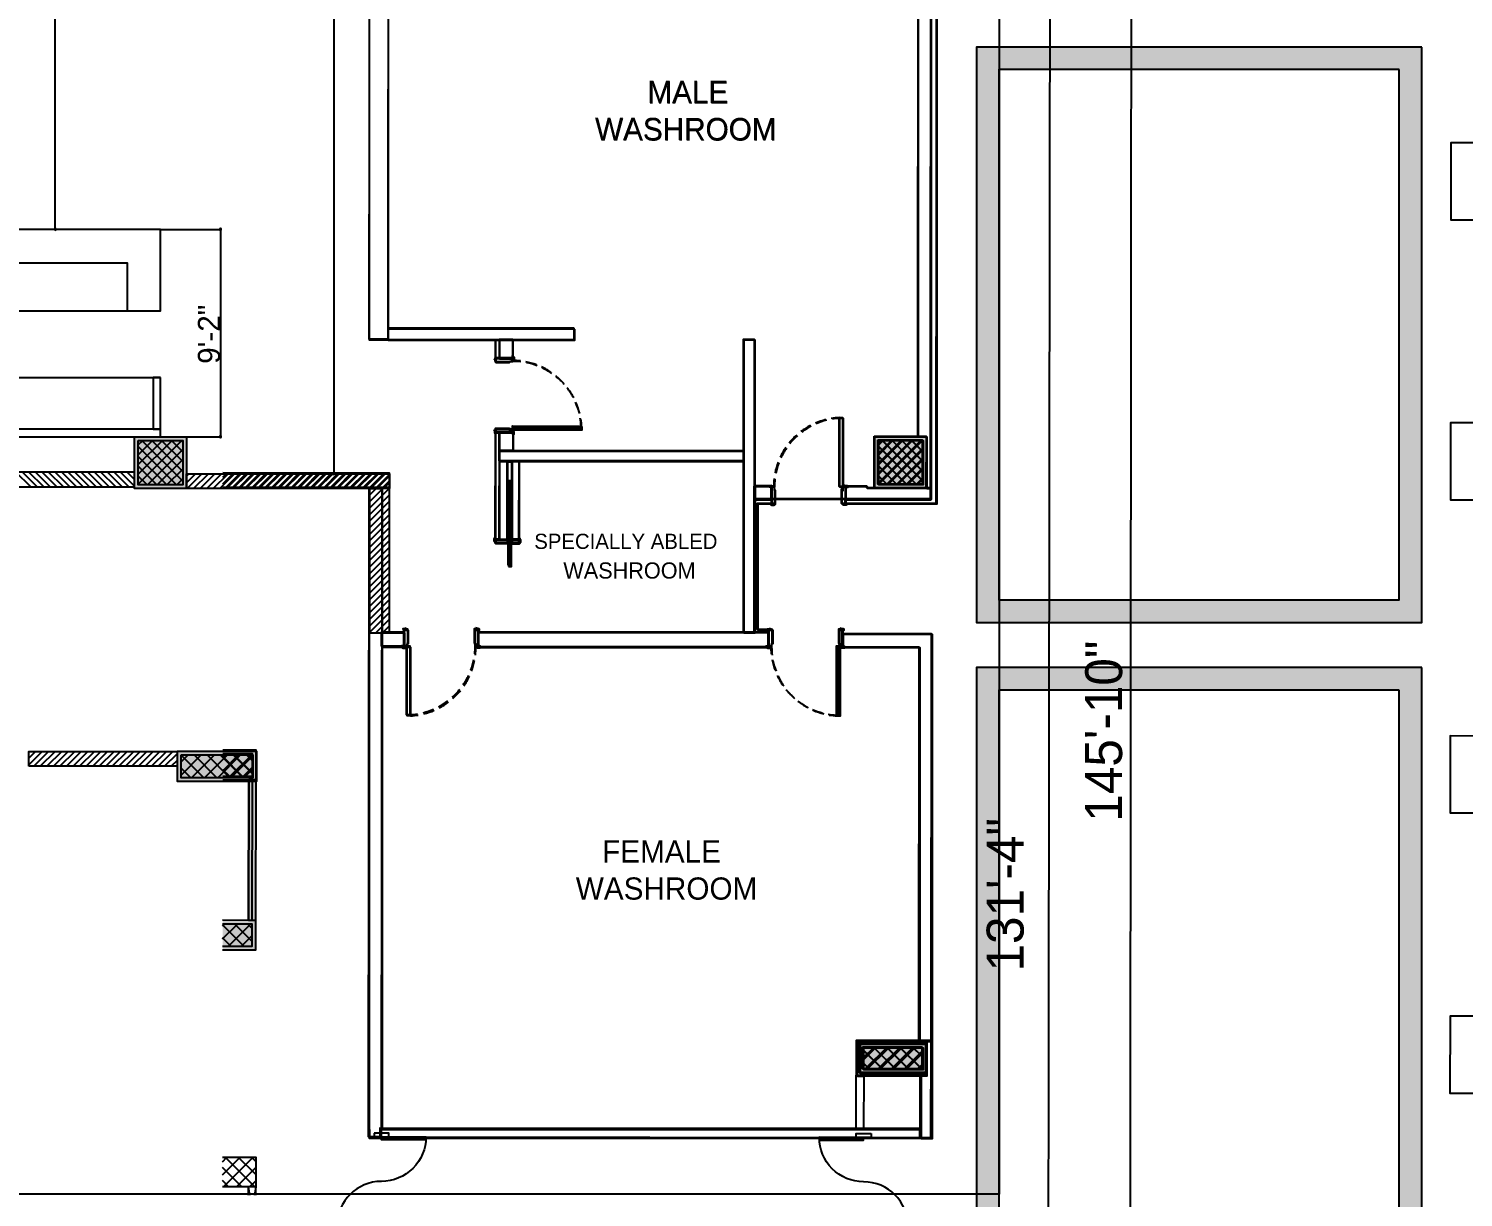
# Model space of a CAD drawing. Header units: millimetres. Extents: x -957 to 3394, y -3 to 3008.
# Drawn here: x -80 to 683, y 1231 to 1852 of the extents above; entities that cross this region are included whole.
import ezdxf

# ---------------------------------------------------------------- set-up
doc = ezdxf.new("R2010")
doc.units = ezdxf.units.MM
for name, color, linetype in [('HATCHES', 7, 'CONTINUOUS'), ('HIDDEN', 7, 'CONTINUOUS'), ('PDF_-SKM_FASTNER', 7, 'CONTINUOUS'), ('PDF_0', 7, 'CONTINUOUS'), ('PDF_BH_005_MASTERPLAN$0$FR', 7, 'CONTINUOUS'), ('PDF_BH_005_MASTERPLAN$0$ID', 7, 'CONTINUOUS'), ('PDF_ELEVATION_5_LIGHT', 7, 'CONTINUOUS'), ('PDF_ELEVATION_HIDDEN', 7, 'CONTINUOUS'), ('PDF_FRAMING-COLUMN', 7, 'CONTINUOUS'), ('PDF_FRAMING-COLUMN_HATCH', 7, 'CONTINUOUS'), ('PDF_FSM-PODIUM-FRAMING_-_S', 7, 'CONTINUOUS'), ('PDF_GROUND', 7, 'CONTINUOUS'), ('PDF_HATCH', 7, 'CONTINUOUS'), ('PDF_HATCH_-_WALL', 7, 'CONTINUOUS'), ('PDF_I-DOOR', 7, 'CONTINUOUS'), ('PDF_I-DOOR-OPEN', 7, 'CONTINUOUS'), ('PDF_I-WALL', 7, 'CONTINUOUS'), ('PDF_I-WALL-JAMB', 7, 'CONTINUOUS'), ('PDF_ID-DOOR', 7, 'CONTINUOUS'), ('PDF_ID_FINISH_LINE', 7, 'CONTINUOUS'), ('PDF_ID_LAYER', 7, 'CONTINUOUS'), ('PDF_SHREM-CAD_6_CABLE', 7, 'CONTINUOUS'), ('PDF_TEXT', 7, 'CONTINUOUS'), ('PDF_TRI_ARC-KQ_DOOR___WIND', 7, 'CONTINUOUS'), ('PDF_WALL', 7, 'CONTINUOUS')]:
    doc.layers.add(name, color=color, linetype=linetype)
doc.styles.add('PDF_ARIAL', font='PDF_ARIAL')

msp = doc.modelspace()

# ---------------------------------------------------------------- hatches: boundary and pattern name
at = {"layer": 'HATCHES'}
h = msp.add_hatch(color=178, dxfattribs=at)
h.paths.add_polyline_path([(423.82, 1842.73), (423.82, 1536.96), (660.59, 1536.96), (660.59, 1842.73)], flags=0)
h.paths.add_polyline_path([(648.59, 1830.73), (648.59, 1548.96), (435.82, 1548.96), (435.82, 1830.73)], flags=0)
h = msp.add_hatch(color=178, dxfattribs=at)
h.paths.add_polyline_path([(660.59, 1512.96), (423.82, 1512.96), (423.82, 1207.2), (660.59, 1207.2)], flags=0)
h.paths.add_polyline_path([(648.59, 1219.2), (435.82, 1219.2), (435.82, 1500.96), (648.59, 1500.96)], flags=0)
h.paths.add_polyline_path([(660.59, 1183.2), (423.82, 1183.2), (423.82, 877.44), (660.59, 877.44)], flags=0)
h.paths.add_polyline_path([(648.59, 889.44), (435.82, 889.44), (435.82, 1171.2), (648.59, 1171.2)], flags=0)
h.paths.add_polyline_path([(530.93, 865.44), (530.93, 630.3), (904.48, 630.3), (904.48, 865.44)], flags=0)
h.paths.add_polyline_path([(892.48, 853.44), (892.48, 642.3), (542.93, 642.3), (542.93, 853.44)], flags=0)
h.paths.add_polyline_path([(928.48, 865.44), (928.48, 630.3), (1302.03, 630.3), (1302.03, 865.44)], flags=0)
h.paths.add_polyline_path([(940.48, 853.44), (1290.03, 853.44), (1290.03, 642.3), (940.48, 642.3)], flags=0)
h.paths.add_polyline_path([(1326.03, 865.44), (1326.03, 630.3), (1687.58, 630.3), (1687.58, 865.44)], flags=0)
h.paths.add_polyline_path([(1675.58, 853.44), (1675.58, 642.3), (1338.03, 642.3), (1338.03, 853.44)], flags=0)
h.paths.add_polyline_path([(1711.61, 865.44), (1711.61, 630.3), (2085.16, 630.3), (2085.16, 865.44)], flags=0)
h.paths.add_polyline_path([(2073.16, 853.44), (2073.16, 642.3), (1723.61, 642.3), (1723.61, 853.44)], flags=0)

# ---------------------------------------------------------------- linework, layer by layer
at = {"layer": 'HIDDEN'}
msp.add_lwpolyline([(436.18, 1918.86), (436.18, 2702.2), (-893.67, 2702.2), (-893.67, 1233.26), (436.18, 1233.26), (436.18, 1370.14)], close=True, dxfattribs=at)
at = {"layer": 'PDF_-SKM_FASTNER'}
for points in [[(-403.41, 1745.82), (-403.41, 1702.53), (-385.7, 1702.53), (-385.7, 1728.11), (-27.65, 1728.11), (-27.65, 1702.53), (-9.86, 1702.53), (-9.86, 1745.82)], [(-9.86, 1667.11), (-13.8, 1667.11), (-13.8, 1639.56), (-9.86, 1639.56)], [(-403.41, 1635.63), (-9.86, 1635.63), (-9.86, 1639.56), (-403.41, 1639.56)], [(101.32, 1608.08), (101.32, 1531.34), (111.93, 1531.34), (111.93, 1608.08)]]:
    msp.add_lwpolyline(points, close=True, dxfattribs=at)
for points in [[(-385.7, 1702.53), (-27.65, 1702.53)], [(-403.41, 1667.11), (-9.86, 1667.11)], [(101.34, 1608.1), (101.32, 1608.07)], [(104.81, 1608.1), (101.32, 1604.6)], [(108.29, 1608.1), (101.32, 1601.12)], [(111.77, 1608.1), (101.32, 1597.64)], [(111.93, 1604.78), (101.32, 1594.16)], [(111.93, 1601.3), (101.32, 1590.68)], [(111.93, 1597.82), (101.32, 1587.2)], [(111.93, 1594.34), (101.32, 1583.73)], [(111.93, 1590.86), (101.32, 1580.25)], [(111.93, 1587.38), (101.32, 1576.77)], [(111.93, 1583.91), (101.32, 1573.29)], [(111.93, 1580.43), (101.32, 1569.81)], [(111.93, 1576.95), (101.32, 1566.33)], [(111.93, 1573.47), (101.32, 1562.85)], [(111.93, 1569.99), (101.32, 1559.38)], [(111.93, 1566.51), (101.32, 1555.9)], [(111.93, 1563.04), (101.32, 1552.42)], [(111.93, 1559.56), (101.32, 1548.94)], [(111.93, 1556.08), (101.32, 1545.46)], [(111.93, 1552.6), (101.32, 1541.98)], [(111.93, 1549.12), (101.32, 1538.5)], [(111.93, 1545.64), (101.32, 1535.03)], [(111.93, 1542.16), (101.32, 1531.55)], [(111.93, 1538.69), (104.58, 1531.34)], [(111.93, 1535.21), (108.06, 1531.34)], [(111.93, 1531.73), (111.54, 1531.34)]]:
    msp.add_lwpolyline(points, dxfattribs=at)
at = {"layer": 'PDF_0'}
for points in [[(-65.77, 1746.21), (-65.77, 1746.61), (-65.77, 2641.66), (-65.77, 2642.05)], [(82.22, 2642.05), (82.22, 2641.66), (82.22, 1616.74), (82.22, 1616.34)], [(506.47, 2356.38), (504.98, 607.95)], [(463.17, 2181.75), (461.35, 608.01)], [(-9.86, 1745.82), (-65.78, 1745.82)], [(-9.86, 1745.82), (22.06, 1745.82)], [(22.05, 1745.43), (22.05, 1745.03), (22.05, 1636.42), (22.05, 1636.02)], [(-9.86, 1635.63), (22.06, 1635.63)], [(66.51, 1615.95), (82.23, 1615.95)]]:
    msp.add_lwpolyline(points, dxfattribs=at)
for points in [[(-65.77, 1745.82), (-66.05, 1746.1), (-66.16, 1745.82)], [(-65.77, 1745.82), (-66.16, 1745.82), (-66.05, 1745.54)], [(-65.77, 1746.21), (-66.05, 1746.1), (-65.77, 1745.82)], [(-65.77, 1745.82), (-66.05, 1745.54), (-65.77, 1745.43)], [(-65.49, 1746.1), (-65.77, 1746.21), (-65.77, 1745.82)], [(-65.38, 1745.82), (-65.49, 1746.1), (-65.77, 1745.82)], [(-65.49, 1745.54), (-65.77, 1745.82), (-65.77, 1745.43)], [(-65.38, 1745.82), (-65.77, 1745.82), (-65.49, 1745.54)], [(22.05, 1745.82), (21.77, 1746.1), (21.66, 1745.82)], [(22.05, 1745.82), (21.66, 1745.82), (21.77, 1745.54)], [(22.05, 1746.21), (21.77, 1746.1), (22.05, 1745.82)], [(22.05, 1745.82), (21.77, 1745.54), (22.05, 1745.43)], [(22.33, 1746.1), (22.05, 1746.21), (22.05, 1745.82)], [(22.45, 1745.82), (22.33, 1746.1), (22.05, 1745.82)], [(22.33, 1745.54), (22.05, 1745.82), (22.05, 1745.43)], [(22.45, 1745.82), (22.05, 1745.82), (22.33, 1745.54)], [(22.05, 1635.63), (21.77, 1635.91), (21.66, 1635.63)], [(22.05, 1635.63), (21.66, 1635.63), (21.77, 1635.35)], [(22.05, 1636.02), (21.77, 1635.91), (22.05, 1635.63)], [(22.05, 1635.63), (21.77, 1635.35), (22.05, 1635.23)], [(22.33, 1635.91), (22.05, 1636.02), (22.05, 1635.63)], [(22.45, 1635.63), (22.33, 1635.91), (22.05, 1635.63)], [(22.33, 1635.35), (22.05, 1635.63), (22.05, 1635.23)], [(22.45, 1635.63), (22.05, 1635.63), (22.33, 1635.35)], [(82.22, 1615.95), (81.94, 1616.23), (81.83, 1615.95)], [(82.22, 1615.95), (81.83, 1615.95), (81.94, 1615.67)], [(82.22, 1616.34), (81.94, 1616.23), (82.22, 1615.95)], [(82.22, 1615.95), (81.94, 1615.67), (82.22, 1615.56)], [(82.5, 1616.23), (82.22, 1616.34), (82.22, 1615.95)], [(82.62, 1615.95), (82.5, 1616.23), (82.22, 1615.95)], [(82.5, 1615.67), (82.22, 1615.95), (82.22, 1615.56)], [(82.62, 1615.95), (82.22, 1615.95), (82.5, 1615.67)]]:
    msp.add_lwpolyline(points, close=True, dxfattribs=at)
at = {"layer": 'PDF_0', "color": 7}
msp.add_lwpolyline([(36.94, 1378.64), (40.88, 1378.63), (40.94, 1453.36), (37.01, 1453.36)], close=True, dxfattribs=at)
msp.add_lwpolyline([(36.94, 1378.64), (40.88, 1378.63), (40.94, 1453.36), (37.01, 1453.36)], close=True, dxfattribs=at)
at = {"layer": 'PDF_0'}
for points in [[(-65.77, 1745.82), (-66.05, 1746.1), (-66.16, 1745.82)], [(-65.77, 1745.82), (-66.16, 1745.82), (-66.05, 1745.54)], [(-65.77, 1746.21), (-66.05, 1746.1), (-65.77, 1745.82)], [(-65.77, 1745.82), (-66.05, 1745.54), (-65.77, 1745.43)], [(-65.49, 1746.1), (-65.77, 1746.21), (-65.77, 1745.82)], [(-65.38, 1745.82), (-65.49, 1746.1), (-65.77, 1745.82)], [(-65.49, 1745.54), (-65.77, 1745.82), (-65.77, 1745.43)], [(-65.38, 1745.82), (-65.77, 1745.82), (-65.49, 1745.54)], [(22.05, 1745.82), (21.77, 1746.1), (21.66, 1745.82)], [(22.05, 1745.82), (21.66, 1745.82), (21.77, 1745.54)], [(22.05, 1746.21), (21.77, 1746.1), (22.05, 1745.82)], [(22.05, 1745.82), (21.77, 1745.54), (22.05, 1745.43)], [(22.33, 1746.1), (22.05, 1746.21), (22.05, 1745.82)], [(22.45, 1745.82), (22.33, 1746.1), (22.05, 1745.82)], [(22.33, 1745.54), (22.05, 1745.82), (22.05, 1745.43)], [(22.45, 1745.82), (22.05, 1745.82), (22.33, 1745.54)], [(22.05, 1635.63), (21.77, 1635.91), (21.66, 1635.63)], [(22.05, 1635.63), (21.66, 1635.63), (21.77, 1635.35)], [(22.05, 1636.02), (21.77, 1635.91), (22.05, 1635.63)], [(22.05, 1635.63), (21.77, 1635.35), (22.05, 1635.23)], [(22.33, 1635.91), (22.05, 1636.02), (22.05, 1635.63)], [(22.45, 1635.63), (22.33, 1635.91), (22.05, 1635.63)], [(22.33, 1635.35), (22.05, 1635.63), (22.05, 1635.23)], [(22.45, 1635.63), (22.05, 1635.63), (22.33, 1635.35)], [(82.22, 1615.95), (81.94, 1616.23), (81.83, 1615.95)], [(82.22, 1615.95), (81.83, 1615.95), (81.94, 1615.67)], [(82.22, 1616.34), (81.94, 1616.23), (82.22, 1615.95)], [(82.22, 1615.95), (81.94, 1615.67), (82.22, 1615.56)], [(82.5, 1616.23), (82.22, 1616.34), (82.22, 1615.95)], [(82.62, 1615.95), (82.5, 1616.23), (82.22, 1615.95)], [(82.5, 1615.67), (82.22, 1615.95), (82.22, 1615.56)], [(82.62, 1615.95), (82.22, 1615.95), (82.5, 1615.67)]]:
    msp.add_solid(points, dxfattribs=at)
at = {"layer": 'PDF_0', "color": 7}
msp.add_solid([(36.94, 1378.64), (40.88, 1378.63), (37.01, 1453.36), (40.94, 1453.36)], dxfattribs=at)
msp.add_solid([(36.94, 1378.64), (40.88, 1378.63), (37.01, 1453.36), (40.94, 1453.36)], dxfattribs=at)
at = {"layer": 'PDF_BH_005_MASTERPLAN$0$FR'}
for points in [[(363.32, 1305.24), (369.58, 1311.49)], [(373.71, 1299.69), (363.33, 1310.08)], [(364.01, 1304.69), (370.27, 1310.95)], [(374.4, 1299.14), (364.01, 1309.54)], [(364.72, 1299.7), (376.53, 1311.48)], [(365.42, 1299.14), (377.22, 1310.95)], [(380.66, 1299.68), (368.87, 1311.49)], [(381.36, 1299.14), (369.55, 1310.95)], [(371.68, 1299.69), (383.49, 1311.48)], [(372.37, 1299.14), (384.18, 1310.95)], [(387.61, 1299.68), (375.82, 1311.49)], [(388.32, 1299.14), (376.51, 1310.95)], [(378.63, 1299.68), (390.44, 1311.47)], [(379.33, 1299.14), (391.14, 1310.95)], [(394.56, 1299.67), (382.77, 1311.48)], [(395.27, 1299.14), (383.47, 1310.95)], [(385.58, 1299.68), (394.79, 1308.87)], [(386.29, 1299.14), (395.49, 1308.35)], [(394.79, 1306.4), (389.73, 1311.47)], [(395.49, 1305.88), (390.42, 1310.95)], [(366.75, 1299.69), (363.32, 1303.13)], [(367.45, 1299.14), (364.01, 1302.58)], [(392.53, 1299.67), (394.78, 1301.92)], [(393.24, 1299.14), (395.49, 1301.39)]]:
    msp.add_lwpolyline(points, dxfattribs=at)
for points in [[(361.36, 1313.46), (396.76, 1313.43), (361.35, 1297.73), (396.75, 1297.7)], [(397.46, 1312.92), (362.04, 1312.92), (397.46, 1297.18), (362.04, 1297.18)], [(363.33, 1311.5), (394.79, 1311.47), (363.32, 1299.7), (394.78, 1299.67)], [(395.49, 1310.95), (364.01, 1310.95), (395.49, 1299.14), (364.01, 1299.14)]]:
    msp.add_solid(points, dxfattribs=at)
at = {"layer": 'PDF_BH_005_MASTERPLAN$0$ID'}
msp.add_lwpolyline([(359.94, 1263.32), (359.94, 1261.35)], dxfattribs=at)
at = {"layer": 'PDF_ELEVATION_5_LIGHT'}
for points in [[(36.94, 1378.64), (37.01, 1453.36)], [(36.94, 1378.64), (37.01, 1453.36)], [(38.91, 1378.64), (38.98, 1453.36)], [(38.91, 1378.64), (38.98, 1453.36)], [(40.88, 1378.63), (40.94, 1453.36)], [(40.88, 1378.63), (40.94, 1453.36)]]:
    msp.add_lwpolyline(points, dxfattribs=at)
at = {"layer": 'PDF_ELEVATION_HIDDEN'}
for points in [[(40.75, 1232.62), (40.76, 1237.05), (36.82, 1237.05), (36.82, 1232.63)], [(36.82, 1237.05), (37.42, 1232.53)], [(40.75, 1232.62), (40.76, 1237.05), (36.82, 1237.05), (36.82, 1232.62)], [(36.82, 1237.05), (37.42, 1232.53)], [(40.76, 1237.05), (40.15, 1232.53)], [(40.76, 1237.05), (40.15, 1232.53)]]:
    msp.add_lwpolyline(points, dxfattribs=at)
at = {"layer": 'PDF_FRAMING-COLUMN'}
for points in [[(-23.64, 1635.63), (3.91, 1635.63), (3.91, 1608.08), (-23.64, 1608.08)], [(-21.67, 1633.66), (1.94, 1633.66), (1.94, 1610.05), (-21.67, 1610.05)], [(369.51, 1635.97), (397.04, 1635.94), (397.01, 1608.41), (369.48, 1608.43)], [(369.91, 1635.63), (397.46, 1635.63), (397.46, 1608.08), (369.91, 1608.08)], [(371.47, 1634), (395.07, 1633.98), (395.05, 1610.38), (371.45, 1610.4)], [(371.88, 1633.66), (395.49, 1633.66), (395.49, 1610.05), (371.88, 1610.05)], [(-1.01, 1468.37), (-1.01, 1452.63), (41.3, 1452.63), (41.3, 1468.37)], [(0.96, 1466.4), (0.96, 1454.6), (39.33, 1454.6), (39.33, 1466.4)], [(361.36, 1313.46), (396.76, 1313.43), (396.75, 1297.7), (361.35, 1297.73)], [(361.36, 1313.46), (396.76, 1313.43), (396.75, 1297.7), (361.35, 1297.73)], [(362.04, 1312.92), (397.46, 1312.92), (397.46, 1297.18), (362.04, 1297.18)], [(362.04, 1312.92), (397.46, 1312.92), (397.46, 1297.18), (362.04, 1297.18)], [(363.33, 1311.5), (394.79, 1311.47), (394.78, 1299.67), (363.32, 1299.7)], [(363.33, 1311.5), (394.79, 1311.47), (394.78, 1299.67), (363.32, 1299.7)], [(364.01, 1310.95), (395.49, 1310.95), (395.49, 1299.14), (364.01, 1299.14)], [(364.01, 1310.95), (395.49, 1310.95), (395.49, 1299.14), (364.01, 1299.14)]]:
    msp.add_lwpolyline(points, close=True, dxfattribs=at)
for points in [[(23.22, 1453.38), (40.94, 1453.36), (40.95, 1469.09), (23.23, 1469.11)], [(23.22, 1455.34), (38.98, 1455.33), (38.99, 1467.13), (23.23, 1467.14)], [(23.14, 1362.92), (40.86, 1362.9), (40.88, 1378.63), (23.16, 1378.65)], [(23.14, 1364.88), (38.9, 1364.87), (38.91, 1376.67), (23.15, 1376.68)]]:
    msp.add_lwpolyline(points, dxfattribs=at)
at = {"layer": 'PDF_FRAMING-COLUMN_HATCH'}
for points in [[(-21.67, 1631.3), (-19.31, 1633.66)], [(-21.67, 1626.08), (-14.09, 1633.66)], [(-21.67, 1620.86), (-8.87, 1633.66)], [(-21.67, 1615.65), (-3.65, 1633.66)], [(-21.67, 1610.43), (1.56, 1633.66)], [(1.94, 1611.99), (-19.72, 1633.66)], [(1.94, 1617.21), (-14.5, 1633.66)], [(1.94, 1622.43), (-9.29, 1633.66)], [(1.94, 1627.65), (-4.07, 1633.66)], [(1.94, 1632.86), (1.15, 1633.66)], [(371.45, 1615.99), (389.47, 1633.98)], [(371.45, 1610.78), (394.69, 1633.98)], [(371.46, 1626.42), (379.04, 1633.99)], [(371.46, 1621.21), (384.26, 1633.99)], [(371.47, 1631.64), (373.83, 1633.99)], [(371.88, 1631.3), (374.24, 1633.66)], [(371.88, 1626.08), (379.46, 1633.66)], [(371.88, 1620.86), (384.68, 1633.66)], [(371.88, 1615.65), (389.89, 1633.66)], [(371.88, 1610.43), (395.11, 1633.66)], [(395.05, 1612.32), (373.41, 1634)], [(395.49, 1611.99), (373.83, 1633.66)], [(395.05, 1617.54), (378.63, 1633.99)], [(395.49, 1617.21), (379.04, 1633.66)], [(395.06, 1622.75), (383.84, 1633.99)], [(395.49, 1622.43), (384.26, 1633.66)], [(395.06, 1627.97), (389.06, 1633.98)], [(395.49, 1627.65), (389.48, 1633.66)], [(395.07, 1633.18), (394.27, 1633.98)], [(395.49, 1632.86), (394.7, 1633.66)], [(-1.33, 1610.05), (-21.67, 1630.39)], [(-6.55, 1610.05), (-21.67, 1625.17)], [(-16.83, 1610.05), (1.94, 1628.82)], [(386.56, 1610.39), (371.46, 1625.51)], [(391.78, 1610.38), (371.47, 1630.73)], [(392.22, 1610.05), (371.88, 1630.39)], [(387, 1610.05), (371.88, 1625.17)], [(376.28, 1610.39), (395.06, 1629.14)], [(376.72, 1610.05), (395.49, 1628.82)], [(-11.76, 1610.05), (-21.67, 1619.95)], [(-11.61, 1610.05), (1.94, 1623.61)], [(-6.4, 1610.05), (1.94, 1618.39)], [(381.35, 1610.39), (371.46, 1620.3)], [(381.79, 1610.05), (371.88, 1619.95)], [(381.5, 1610.39), (395.06, 1623.93)], [(381.93, 1610.05), (395.49, 1623.61)], [(386.71, 1610.39), (395.06, 1618.71)], [(387.15, 1610.05), (395.49, 1618.39)], [(-16.98, 1610.05), (-21.67, 1614.74)], [(-1.18, 1610.05), (1.94, 1613.17)], [(376.13, 1610.39), (371.45, 1615.08)], [(376.57, 1610.05), (371.88, 1614.74)], [(391.93, 1610.38), (395.05, 1613.5)], [(392.37, 1610.05), (395.49, 1613.17)], [(0.96, 1462.65), (4.72, 1466.4)], [(0.96, 1455.69), (11.67, 1466.4)], [(12.99, 1454.6), (1.19, 1466.4)], [(6.82, 1454.6), (18.63, 1466.4)], [(19.95, 1454.6), (8.14, 1466.4)], [(13.78, 1454.6), (25.59, 1466.4)], [(26.91, 1454.6), (15.1, 1466.4)], [(20.74, 1454.6), (32.54, 1466.4)], [(33.86, 1454.6), (22.06, 1466.4)], [(23.22, 1458.17), (32.2, 1467.13)], [(23.23, 1465.12), (25.25, 1467.14)], [(33.51, 1455.33), (23.23, 1465.63)], [(27.35, 1455.34), (38.97, 1466.95)], [(27.69, 1454.6), (39.32, 1466.22)], [(38.97, 1456.83), (28.68, 1467.14)], [(39.32, 1456.1), (29.02, 1466.4)], [(38.97, 1463.78), (35.63, 1467.13)], [(39.32, 1463.05), (35.97, 1466.4)], [(6.04, 1454.6), (0.96, 1459.67)], [(26.56, 1455.34), (23.22, 1458.68)], [(34.3, 1455.33), (38.97, 1459.99)], [(34.65, 1454.6), (39.32, 1459.26)], [(23.15, 1375.72), (24.11, 1376.68)], [(23.15, 1368.77), (31.07, 1376.67)], [(34.5, 1364.87), (23.15, 1376.23)], [(26.21, 1364.88), (38.02, 1376.67)], [(38.89, 1367.43), (29.66, 1376.68)], [(38.9, 1374.38), (36.61, 1376.67)], [(27.54, 1364.88), (23.15, 1369.28)], [(33.16, 1364.87), (38.89, 1370.59)], [(23.04, 1243.41), (32.43, 1252.78)], [(23.05, 1250.36), (25.48, 1252.79)], [(23.64, 1237.06), (39.38, 1252.78)], [(40.28, 1237.04), (24.56, 1252.79)], [(40.76, 1243.52), (31.51, 1252.78)], [(40.77, 1250.47), (38.47, 1252.78)], [(33.33, 1237.05), (23.04, 1247.35)], [(30.59, 1237.05), (40.76, 1247.21)], [(26.37, 1237.06), (23.04, 1240.4)], [(37.54, 1237.05), (40.76, 1240.26)]]:
    msp.add_lwpolyline(points, dxfattribs=at)
for points in [[(369.58, 1311.49), (363.32, 1305.24)], [(363.33, 1310.08), (373.71, 1299.69)], [(370.27, 1310.95), (364.01, 1304.69)], [(364.01, 1309.54), (374.4, 1299.14)], [(376.53, 1311.48), (364.72, 1299.7)], [(377.22, 1310.95), (365.42, 1299.14)], [(368.87, 1311.49), (380.66, 1299.68)], [(369.55, 1310.95), (381.36, 1299.14)], [(383.49, 1311.48), (371.68, 1299.69)], [(384.18, 1310.95), (372.37, 1299.14)], [(375.82, 1311.49), (387.61, 1299.68)], [(376.51, 1310.95), (388.32, 1299.14)], [(390.44, 1311.47), (378.63, 1299.68)], [(391.14, 1310.95), (379.33, 1299.14)], [(382.77, 1311.48), (394.56, 1299.67)], [(383.47, 1310.95), (395.27, 1299.14)], [(394.79, 1308.87), (385.58, 1299.68)], [(395.49, 1308.35), (386.29, 1299.14)], [(389.73, 1311.47), (394.79, 1306.4)], [(390.42, 1310.95), (395.49, 1305.88)], [(363.32, 1303.13), (366.75, 1299.69)], [(364.01, 1302.58), (367.45, 1299.14)], [(394.78, 1301.92), (392.53, 1299.67)], [(395.49, 1301.39), (393.24, 1299.14)]]:
    msp.add_lwpolyline(points, close=True, dxfattribs=at)
for points in [[(3.91, 1635.63), (-23.64, 1635.63), (3.91, 1608.08), (-23.64, 1608.08)], [(1.94, 1633.66), (-21.67, 1633.66), (1.94, 1610.05), (-21.67, 1610.05)], [(369.51, 1635.97), (397.04, 1635.94), (369.48, 1608.43), (397.01, 1608.41)], [(397.46, 1635.63), (369.91, 1635.63), (397.46, 1608.08), (369.91, 1608.08)], [(371.47, 1634), (395.07, 1633.98), (371.45, 1610.4), (395.05, 1610.38)], [(395.49, 1633.66), (371.88, 1633.66), (395.49, 1610.05), (371.88, 1610.05)], [(41.3, 1468.37), (-1.01, 1468.37), (41.3, 1452.63), (-1.01, 1452.63)], [(39.33, 1466.4), (0.96, 1466.4), (39.33, 1454.6), (0.96, 1454.6)], [(23.22, 1453.38), (40.94, 1453.36), (23.23, 1469.11), (40.95, 1469.09)], [(23.22, 1455.34), (38.98, 1455.33), (23.23, 1467.14), (38.99, 1467.13)], [(23.14, 1362.92), (40.86, 1362.9), (23.16, 1378.65), (40.88, 1378.63)], [(23.14, 1364.88), (38.9, 1364.87), (23.15, 1376.68), (38.91, 1376.67)], [(361.36, 1313.46), (396.76, 1313.43), (361.35, 1297.73), (396.75, 1297.7)], [(361.36, 1313.46), (396.76, 1313.43), (361.35, 1297.73), (396.75, 1297.7)], [(397.46, 1312.92), (362.04, 1312.92), (397.46, 1297.18), (362.04, 1297.18)], [(397.46, 1312.92), (362.04, 1312.92), (397.46, 1297.18), (362.04, 1297.18)], [(363.33, 1311.5), (394.79, 1311.47), (363.32, 1299.7), (394.78, 1299.67)], [(363.33, 1311.5), (394.79, 1311.47), (363.32, 1299.7), (394.78, 1299.67)], [(395.49, 1310.95), (364.01, 1310.95), (395.49, 1299.14), (364.01, 1299.14)], [(395.49, 1310.95), (364.01, 1310.95), (395.49, 1299.14), (364.01, 1299.14)]]:
    msp.add_solid(points, dxfattribs=at)
at = {"layer": 'PDF_FSM-PODIUM-FRAMING_-_S'}
msp.add_lwpolyline([(23.05, 1252.79), (40.77, 1252.78), (40.76, 1237.04), (23.03, 1237.06)], dxfattribs=at)
at = {"layer": 'PDF_GROUND', "color": 178}
for points in [[(660.59, 1842.73), (423.82, 1842.73), (423.82, 1536.96), (660.59, 1536.96)], [(648.59, 1830.73), (435.82, 1830.73), (435.82, 1548.96), (648.59, 1548.96)], [(660.59, 1512.96), (423.82, 1512.96), (423.82, 1207.2), (660.59, 1207.2)], [(648.59, 1500.96), (435.82, 1500.96), (435.82, 1219.2), (648.59, 1219.2)]]:
    msp.add_lwpolyline(points, close=True, dxfattribs=at)
at = {"layer": 'PDF_HATCH'}
for points in [[(-78.86, 1608.94), (-86.73, 1616.82)], [(-75.38, 1608.94), (-83.25, 1616.82)], [(-71.9, 1608.94), (-79.77, 1616.82)], [(-68.42, 1608.94), (-76.3, 1616.82)], [(-64.95, 1608.94), (-72.82, 1616.82)], [(-61.47, 1608.94), (-69.34, 1616.82)], [(-57.99, 1608.94), (-65.86, 1616.82)], [(-54.51, 1608.94), (-62.38, 1616.82)], [(-51.03, 1608.94), (-58.9, 1616.82)], [(-47.55, 1608.94), (-55.42, 1616.82)], [(-44.07, 1608.94), (-51.95, 1616.82)], [(-40.6, 1608.94), (-48.47, 1616.82)], [(-37.12, 1608.94), (-44.99, 1616.82)], [(-33.64, 1608.94), (-41.51, 1616.82)], [(-30.16, 1608.94), (-38.03, 1616.82)], [(-26.68, 1608.94), (-34.55, 1616.82)], [(-23.64, 1609.38), (-31.07, 1616.82)], [(-23.64, 1612.86), (-27.6, 1616.82)], [(-23.64, 1616.33), (-24.12, 1616.82)], [(3.91, 1614.67), (5.2, 1615.95)], [(3.91, 1611.19), (8.68, 1615.95)], [(4.28, 1608.08), (12.15, 1615.95)], [(7.76, 1608.08), (15.63, 1615.95)], [(11.24, 1608.08), (19.11, 1615.95)], [(14.72, 1608.08), (22.59, 1615.95)], [(18.2, 1608.08), (26.07, 1615.95)], [(21.68, 1608.08), (29.55, 1615.95)], [(23.35, 1610.62), (29.34, 1616.59)], [(23.36, 1614.1), (25.86, 1616.59)], [(24.94, 1608.73), (32.81, 1616.59)], [(25.15, 1608.08), (33.02, 1615.95)], [(28.42, 1608.72), (36.29, 1616.58)], [(28.63, 1608.08), (36.5, 1615.95)], [(31.89, 1608.72), (39.76, 1616.58)], [(32.11, 1608.08), (39.98, 1615.95)], [(35.37, 1608.72), (43.24, 1616.58)], [(35.59, 1608.08), (43.46, 1615.95)], [(38.84, 1608.72), (46.72, 1616.58)], [(39.07, 1608.08), (46.94, 1615.95)], [(42.32, 1608.71), (50.19, 1616.57)], [(42.55, 1608.08), (50.42, 1615.95)], [(45.8, 1608.71), (53.67, 1616.57)], [(46.02, 1608.08), (53.9, 1615.95)], [(49.27, 1608.71), (57.15, 1616.57)], [(49.5, 1608.08), (57.37, 1615.95)], [(52.75, 1608.7), (60.62, 1616.56)], [(52.98, 1608.08), (60.85, 1615.95)], [(56.23, 1608.7), (64.1, 1616.56)], [(56.46, 1608.08), (64.33, 1615.95)], [(59.7, 1608.7), (67.57, 1616.56)], [(59.94, 1608.08), (67.81, 1615.95)], [(63.18, 1608.7), (71.05, 1616.55)], [(63.42, 1608.08), (71.29, 1615.95)], [(66.65, 1608.69), (74.53, 1616.55)], [(66.9, 1608.08), (74.77, 1615.95)], [(70.13, 1608.69), (78, 1616.55)], [(70.37, 1608.08), (78.25, 1615.95)], [(73.61, 1608.69), (81.48, 1616.55)], [(73.85, 1608.08), (81.72, 1615.95)], [(77.08, 1608.68), (84.96, 1616.54)], [(77.33, 1608.08), (85.2, 1615.95)], [(80.56, 1608.68), (88.43, 1616.54)], [(80.81, 1608.08), (88.68, 1615.95)], [(84.04, 1608.68), (91.91, 1616.54)], [(84.29, 1608.08), (92.16, 1615.95)], [(87.51, 1608.67), (95.39, 1616.53)], [(87.77, 1608.08), (95.64, 1615.95)], [(90.99, 1608.67), (98.86, 1616.53)], [(91.25, 1608.08), (99.12, 1615.95)], [(94.47, 1608.67), (102.34, 1616.53)], [(94.72, 1608.08), (102.59, 1615.95)], [(97.94, 1608.67), (105.81, 1616.52)], [(98.2, 1608.08), (106.07, 1615.95)], [(101.42, 1608.66), (109.29, 1616.52)], [(101.68, 1608.08), (109.55, 1615.95)], [(104.89, 1608.66), (111.67, 1615.42)], [(105.16, 1608.08), (111.93, 1614.85)], [(108.37, 1608.66), (111.67, 1611.95)], [(108.64, 1608.08), (111.93, 1611.37)]]:
    msp.add_lwpolyline(points, dxfattribs=at)
at = {"layer": 'PDF_HATCH_-_WALL'}
for points in [[(-79.77, 1468.37), (-79.91, 1468.23)], [(-76.29, 1468.37), (-79.91, 1464.75)], [(-72.81, 1468.37), (-79.91, 1461.27)], [(-69.33, 1468.37), (-77.21, 1460.5)], [(-65.86, 1468.37), (-73.73, 1460.5)], [(-62.38, 1468.37), (-70.25, 1460.5)], [(-58.9, 1468.37), (-66.77, 1460.5)], [(-55.42, 1468.37), (-63.29, 1460.5)], [(-51.94, 1468.37), (-59.81, 1460.5)], [(-48.46, 1468.37), (-56.33, 1460.5)], [(-44.99, 1468.37), (-52.86, 1460.5)], [(-41.51, 1468.37), (-49.38, 1460.5)], [(-38.03, 1468.37), (-45.9, 1460.5)], [(-34.55, 1468.37), (-42.42, 1460.5)], [(-31.07, 1468.37), (-38.94, 1460.5)], [(-27.59, 1468.37), (-35.46, 1460.5)], [(-24.11, 1468.37), (-31.98, 1460.5)], [(-20.64, 1468.37), (-28.51, 1460.5)], [(-17.16, 1468.37), (-25.03, 1460.5)], [(-13.68, 1468.37), (-21.55, 1460.5)], [(-10.2, 1468.37), (-18.07, 1460.5)], [(-6.72, 1468.37), (-14.59, 1460.5)], [(-3.24, 1468.37), (-11.11, 1460.5)], [(-1.01, 1467.13), (-7.64, 1460.5)], [(-1.01, 1463.65), (-4.16, 1460.5)]]:
    msp.add_lwpolyline(points, close=True, dxfattribs=at)
at = {"layer": 'PDF_I-DOOR'}
for points in [[(174.76, 1567.3), (176.33, 1567.29), (176.37, 1612.11), (174.8, 1612.11)], [(175.1, 1566.75), (176.68, 1566.75), (176.68, 1611.59), (175.1, 1611.59)]]:
    msp.add_lwpolyline(points, close=True, dxfattribs=at)
at = {"layer": 'PDF_I-DOOR-OPEN'}
for centre, radius, start, end in [((177.18, 1639.59), 36.58, 83.30234, 89.95035), ((177.46, 1639.09), 36.6, 83.35124, 89.99909), ((177.18, 1639.58), 36.59, 69.44163, 78.6802), ((177.47, 1639.09), 36.6, 69.48927, 78.73044), ((177.19, 1639.6), 36.57, 55.57797, 64.82119), ((177.47, 1639.09), 36.6, 55.62791, 64.86927), ((177.18, 1639.59), 36.58, 41.71791, 50.95914), ((177.47, 1639.09), 36.6, 41.76672, 51.00774), ((177.18, 1639.59), 36.58, 27.85684, 37.09742), ((177.47, 1639.09), 36.6, 27.90525, 37.14681), ((177.19, 1639.59), 36.57, 13.99459, 23.23708), ((177.46, 1639.09), 36.6, 14.04442, 23.28525), ((177.2, 1639.59), 36.56, 2.72536, 9.37614), ((177.46, 1639.09), 36.6, 2.77553, 9.42347), ((352.65, 1609.23), 36.58, 117.85684, 127.09742), ((353.07, 1608.87), 36.6, 117.90564, 127.14642), ((352.65, 1609.24), 36.57, 103.99407, 113.23714), ((353.07, 1608.87), 36.6, 104.04382, 113.28525), ((352.65, 1609.23), 36.58, 92.72684, 99.37467), ((353.07, 1608.86), 36.6, 92.77553, 99.42347), ((352.65, 1609.23), 36.58, 131.71743, 140.95858), ((353.07, 1608.87), 36.6, 131.76674, 141.00772), ((352.65, 1609.24), 36.57, 145.57797, 154.82119), ((353.07, 1608.87), 36.6, 145.62827, 154.86923), ((352.65, 1609.24), 36.57, 159.43958, 168.68226), ((353.07, 1608.87), 36.6, 159.48969, 168.73062), ((352.66, 1609.23), 36.58, 173.30234, 179.95035), ((353.08, 1608.87), 36.6, 173.35082, 179.99869), ((120.84, 1524.48), 36.58, 353.30231, 359.95026), ((121.19, 1523.86), 36.6, 353.35081, 359.99865), ((351.11, 1524.28), 36.58, 179.95174, 186.59969), ((351.6, 1523.86), 36.6, 180.00135, 186.64919), ((120.84, 1524.48), 36.59, 339.44134, 348.68049), ((121.19, 1523.86), 36.6, 339.48969, 348.73062), ((351.11, 1524.28), 36.58, 191.22048, 200.46169), ((351.6, 1523.86), 36.6, 191.26938, 200.51031), ((120.85, 1524.48), 36.57, 325.5789, 334.82096), ((121.19, 1523.86), 36.6, 325.62827, 334.86923), ((351.1, 1524.28), 36.57, 205.08104, 214.3231), ((351.6, 1523.86), 36.6, 205.13077, 214.37173), ((120.85, 1524.48), 36.58, 297.85684, 307.09742), ((121.19, 1523.86), 36.6, 297.90525, 307.14681), ((120.85, 1524.48), 36.58, 311.71791, 320.95914), ((121.19, 1523.86), 36.61, 311.76739, 321.00707), ((351.1, 1524.28), 36.57, 218.94209, 228.18487), ((351.6, 1523.86), 36.61, 218.99293, 228.23261), ((351.11, 1524.28), 36.58, 232.80458, 242.04516), ((351.6, 1523.86), 36.6, 232.85319, 242.09475), ((120.85, 1524.48), 36.58, 272.72684, 279.37467), ((121.19, 1523.86), 36.6, 272.77553, 279.42347), ((120.84, 1524.48), 36.58, 283.99629, 293.23672), ((121.19, 1523.86), 36.6, 284.04457, 293.2851), ((351.11, 1524.28), 36.58, 246.66522, 255.90622), ((351.6, 1523.86), 36.6, 246.7149, 255.95543), ((351.11, 1524.29), 36.58, 260.52733, 267.17516), ((351.6, 1523.86), 36.6, 260.57653, 267.22447)]:
    msp.add_arc(centre, radius, start, end, dxfattribs=at)
at = {"layer": 'PDF_I-WALL'}
for points in [[(110.95, 1687.43), (101.12, 1687.44), (101.35, 1953.79), (111.18, 1953.78)], [(111.15, 1686.91), (101.32, 1686.91), (101.32, 1953.42), (111.15, 1953.42)], [(397.28, 1923.05), (392.76, 1923.06), (392.51, 1635.95), (397.04, 1635.94), (397.01, 1608.41), (399.37, 1608.41), (399.67, 1950.58), (397.31, 1950.58)], [(397.46, 1922.92), (392.93, 1922.92), (392.93, 1635.63), (397.46, 1635.63), (397.46, 1608.08), (399.82, 1608.08), (399.82, 1950.47), (397.46, 1950.47)], [(210.07, 1693.25), (110.96, 1693.33), (110.95, 1687.43), (210.07, 1687.35)], [(210.33, 1692.81), (111.15, 1692.81), (111.15, 1686.91), (210.33, 1686.91)], [(177.41, 1677.54), (177.42, 1687.37), (170.14, 1687.38), (170.13, 1677.55)], [(177.66, 1677.07), (177.66, 1686.91), (170.38, 1686.91), (170.38, 1677.07)], [(299.8, 1531.8), (305.7, 1531.79), (305.83, 1687.26), (299.93, 1687.27)], [(300.25, 1531.34), (306.16, 1531.34), (306.16, 1686.91), (300.25, 1686.91)], [(177.38, 1638.21), (177.37, 1628.38), (170.09, 1628.39), (170.1, 1638.22)], [(177.66, 1637.71), (177.66, 1627.87), (170.38, 1627.87), (170.38, 1637.71)], [(369.51, 1635.97), (397.04, 1635.94), (397.01, 1608.41), (369.48, 1608.43)], [(369.91, 1635.63), (397.46, 1635.63), (397.46, 1608.08), (369.91, 1608.08)], [(170.09, 1622.88), (170.09, 1628.39), (299.88, 1628.27), (299.88, 1622.77)], [(170.38, 1622.36), (170.38, 1627.87), (300.25, 1627.87), (300.25, 1622.36)], [(180.67, 1581.26), (180.71, 1622.87), (170.09, 1622.88), (170.05, 1581.27), (174.38, 1581.27), (174.41, 1622.88), (176.77, 1622.87), (176.74, 1581.26)], [(181.01, 1580.73), (181.01, 1622.36), (170.38, 1622.36), (170.38, 1580.73), (174.71, 1580.73), (174.71, 1622.36), (177.07, 1622.36), (177.07, 1580.73)], [(314.7, 1609.46), (305.77, 1609.47), (305.76, 1602.59), (314.69, 1602.58)], [(315.09, 1609.06), (306.16, 1609.06), (306.16, 1602.18), (315.09, 1602.18)], [(399.37, 1602.51), (399.37, 1608.41), (365.55, 1608.44), (365.55, 1609.42), (354.03, 1609.43), (354.02, 1602.55)], [(399.82, 1602.18), (399.82, 1608.08), (365.98, 1608.08), (365.98, 1609.06), (354.45, 1609.06), (354.45, 1602.18)], [(101.06, 1608.66), (107.74, 1608.66), (107.45, 1263.54), (100.76, 1263.54)], [(108.01, 1267.46), (394.51, 1267.46), (394.51, 1262.74), (101.32, 1262.74), (101.32, 1608.08), (108.01, 1608.08)], [(107.68, 1531.97), (119.48, 1531.96), (119.47, 1524.28), (107.67, 1524.29)], [(108.01, 1531.34), (119.82, 1531.34), (119.82, 1523.66), (108.01, 1523.66)], [(313.16, 1531.79), (158.81, 1531.92), (158.8, 1524.25), (313.15, 1524.12)], [(313.62, 1531.34), (159.17, 1531.34), (159.17, 1523.66), (313.62, 1523.66)], [(352.49, 1530.97), (352.48, 1524.09), (393.2, 1524.05), (393.03, 1314.81), (399.71, 1314.81), (399.9, 1530.93)], [(352.97, 1530.55), (352.97, 1523.66), (393.72, 1523.66), (393.72, 1314.3), (400.41, 1314.3), (400.41, 1530.55)], [(396.76, 1314.81), (359.99, 1314.84), (359.97, 1296.36), (396.75, 1296.33), (396.75, 1297.7), (361.35, 1297.73), (361.36, 1313.46), (396.76, 1313.43)], [(397.46, 1314.29), (397.46, 1312.92), (362.04, 1312.92), (362.04, 1297.18), (397.46, 1297.18), (397.46, 1295.8), (360.66, 1295.8), (360.66, 1314.29)], [(361.36, 1313.46), (396.76, 1313.43), (396.75, 1297.7), (361.35, 1297.73)], [(362.04, 1312.92), (397.46, 1312.92), (397.46, 1297.18), (362.04, 1297.18)], [(399.71, 1314.81), (396.76, 1314.81), (396.75, 1296.33), (393.8, 1296.33), (393.77, 1263.29), (399.67, 1263.29)], [(400.41, 1314.3), (397.46, 1314.3), (397.46, 1295.8), (394.51, 1295.8), (394.51, 1262.74), (400.41, 1262.74)], [(359.97, 1296.36), (363.91, 1296.35), (363.88, 1268.04), (359.95, 1268.04)], [(106.66, 1263.54), (393.77, 1263.29), (393.77, 1268.01), (106.67, 1268.26)]]:
    msp.add_lwpolyline(points, close=True, dxfattribs=at)
for points in [[(360.66, 1295.8), (364.6, 1295.8)], [(101.32, 1267.46), (101.32, 1262.74)], [(364.6, 1267.46), (360.66, 1267.46)]]:
    msp.add_lwpolyline(points, dxfattribs=at)
at = {"layer": 'PDF_I-WALL-JAMB'}
for points in [[(168.17, 1675.98), (168.17, 1678.14), (167.58, 1676.37)], [(177.21, 1676.56), (177.22, 1678.72), (177.8, 1676.95)], [(168.14, 1639.79), (168.13, 1637.63), (167.55, 1639.4)], [(177.18, 1639.2), (177.18, 1637.03), (177.77, 1638.8)], [(315.68, 1609.27), (313.52, 1609.27), (315.29, 1609.86)], [(353.05, 1609.23), (355.21, 1609.23), (353.44, 1609.82)], [(316.26, 1600.22), (314.1, 1600.22), (315.87, 1599.63)], [(352.45, 1600.19), (354.61, 1600.19), (352.84, 1599.6)], [(121.05, 1533.53), (118.89, 1533.53), (120.66, 1534.12)], [(157.24, 1533.49), (159.4, 1533.49), (157.63, 1534.08)], [(314.73, 1533.36), (312.57, 1533.36), (314.34, 1533.95)], [(350.92, 1533.33), (353.08, 1533.33), (351.31, 1533.92)], [(120.45, 1524.48), (118.29, 1524.48), (120.06, 1523.89)], [(157.82, 1524.45), (159.98, 1524.45), (158.21, 1523.86)], [(314.14, 1524.31), (311.97, 1524.32), (313.74, 1523.73)], [(351.5, 1524.28), (353.66, 1524.28), (351.89, 1523.69)]]:
    msp.add_lwpolyline(points, dxfattribs=at)
for points in [[(168.41, 1675.49), (168.41, 1677.66), (168.02, 1677.66), (168.02, 1677.26), (167.82, 1677.26), (167.82, 1675.89), (168.02, 1675.89), (168.02, 1675.49)], [(177.47, 1676.08), (177.47, 1678.25), (177.86, 1678.25), (177.86, 1677.85), (178.06, 1677.85), (178.06, 1676.48), (177.86, 1676.48), (177.86, 1676.08)], [(168.17, 1677.55), (168.17, 1675.58), (175.44, 1675.58), (177.21, 1676.17), (177.21, 1677.54)], [(168.41, 1677.07), (168.41, 1675.1), (175.69, 1675.1), (175.69, 1675.69), (177.47, 1675.69), (177.47, 1677.07)], [(168.13, 1638.22), (168.14, 1640.19), (175.41, 1640.18), (177.18, 1639.59), (177.18, 1638.21)], [(168.41, 1637.71), (168.41, 1639.68), (175.69, 1639.68), (175.69, 1639.09), (177.47, 1639.09), (177.47, 1637.71)], [(168.41, 1639.29), (168.41, 1637.12), (168.02, 1637.12), (168.02, 1637.52), (167.82, 1637.52), (167.82, 1638.89), (168.02, 1638.89), (168.02, 1639.29)], [(177.47, 1638.7), (177.47, 1636.53), (177.86, 1636.53), (177.86, 1636.92), (178.06, 1636.92), (178.06, 1638.3), (177.86, 1638.3), (177.86, 1638.7)], [(316.08, 1608.87), (313.91, 1608.87), (313.91, 1609.26), (314.31, 1609.26), (314.31, 1609.46), (315.69, 1609.46), (315.69, 1609.26), (316.08, 1609.26)], [(314.69, 1600.22), (316.66, 1600.22), (316.66, 1607.5), (316.08, 1609.27), (314.7, 1609.27)], [(354.02, 1600.19), (352.06, 1600.19), (352.06, 1607.47), (352.65, 1609.23), (354.03, 1609.23)], [(353.47, 1608.87), (355.63, 1608.87), (355.63, 1609.26), (355.24, 1609.26), (355.24, 1609.46), (353.86, 1609.46), (353.86, 1609.26), (353.47, 1609.26)], [(315.09, 1599.82), (317.06, 1599.82), (317.06, 1607.1), (316.47, 1607.1), (316.47, 1608.87), (315.09, 1608.87)], [(354.45, 1599.82), (352.48, 1599.82), (352.48, 1607.1), (353.07, 1607.1), (353.07, 1608.87), (354.45, 1608.87)], [(316.67, 1599.82), (314.5, 1599.82), (314.5, 1599.42), (314.9, 1599.42), (314.9, 1599.22), (316.28, 1599.22), (316.28, 1599.42), (316.67, 1599.42)], [(352.88, 1599.82), (355.04, 1599.82), (355.04, 1599.42), (354.65, 1599.42), (354.65, 1599.22), (353.27, 1599.22), (353.27, 1599.42), (352.88, 1599.42)], [(168.09, 1581.86), (168.08, 1579.7), (167.69, 1579.7), (167.69, 1580.09), (167.5, 1580.09), (167.5, 1581.47), (167.69, 1581.47), (167.69, 1581.86)], [(168.41, 1581.32), (168.41, 1579.15), (168.02, 1579.15), (168.02, 1579.55), (167.82, 1579.55), (167.82, 1580.92), (168.02, 1580.92), (168.02, 1581.32)], [(168.09, 1581.27), (174.38, 1581.27), (174.38, 1579.3), (168.08, 1579.31)], [(168.41, 1580.73), (174.71, 1580.73), (174.71, 1578.76), (168.41, 1578.76)], [(176.74, 1581.26), (180.67, 1581.26), (180.67, 1579.29), (176.74, 1579.3)], [(180.67, 1581.26), (176.74, 1581.26), (176.74, 1579.3), (180.67, 1579.29)], [(177.07, 1580.73), (181.01, 1580.73), (181.01, 1578.76), (177.07, 1578.76)], [(181.01, 1580.73), (177.07, 1580.73), (177.07, 1578.76), (181.01, 1578.76)], [(181.07, 1581.85), (180.67, 1581.85), (180.67, 1579.69), (181.06, 1579.69), (181.06, 1580.08), (181.26, 1580.08), (181.26, 1581.46), (181.07, 1581.46)], [(181.4, 1581.32), (181.01, 1581.32), (181.01, 1579.15), (181.4, 1579.15), (181.4, 1579.55), (181.6, 1579.55), (181.6, 1580.92), (181.4, 1580.92)], [(121.39, 1532.91), (119.23, 1532.91), (119.23, 1533.31), (119.62, 1533.31), (119.62, 1533.5), (121, 1533.5), (121, 1533.31), (121.39, 1533.31)], [(119.48, 1533.53), (121.45, 1533.53), (121.44, 1526.25), (120.85, 1524.48), (119.47, 1524.48)], [(119.82, 1532.91), (121.78, 1532.91), (121.78, 1525.63), (121.19, 1525.63), (121.19, 1523.86), (119.82, 1523.86)], [(158.81, 1533.49), (156.84, 1533.5), (156.84, 1526.22), (157.42, 1524.45), (158.8, 1524.45)], [(159.17, 1532.91), (157.2, 1532.91), (157.2, 1525.63), (157.79, 1525.63), (157.79, 1523.86), (159.17, 1523.86)], [(157.6, 1532.91), (159.76, 1532.91), (159.76, 1533.31), (159.37, 1533.31), (159.37, 1533.5), (157.99, 1533.5), (157.99, 1533.31), (157.6, 1533.31)], [(315.19, 1532.91), (313.03, 1532.91), (313.03, 1533.31), (313.42, 1533.31), (313.42, 1533.5), (314.8, 1533.5), (314.8, 1533.31), (315.19, 1533.31)], [(313.16, 1533.36), (315.13, 1533.36), (315.12, 1526.08), (314.53, 1524.31), (313.15, 1524.32)], [(313.62, 1532.91), (315.59, 1532.91), (315.59, 1525.63), (315, 1525.63), (315, 1523.86), (313.62, 1523.86)], [(352.49, 1533.33), (350.52, 1533.33), (350.52, 1526.05), (351.11, 1524.28), (352.48, 1524.28)], [(352.97, 1532.91), (351.01, 1532.91), (351.01, 1525.63), (351.6, 1525.63), (351.6, 1523.86), (352.97, 1523.86)], [(351.4, 1532.91), (353.56, 1532.91), (353.56, 1533.31), (353.17, 1533.31), (353.17, 1533.5), (351.79, 1533.5), (351.79, 1533.31), (351.4, 1533.31)], [(120.8, 1523.86), (118.64, 1523.86), (118.64, 1523.47), (119.03, 1523.47), (119.03, 1523.27), (120.41, 1523.27), (120.41, 1523.47), (120.8, 1523.47)], [(158.19, 1523.86), (160.35, 1523.86), (160.35, 1523.47), (159.96, 1523.47), (159.96, 1523.27), (158.58, 1523.27), (158.58, 1523.47), (158.19, 1523.47)], [(314.6, 1523.86), (312.44, 1523.86), (312.44, 1523.47), (312.83, 1523.47), (312.83, 1523.27), (314.21, 1523.27), (314.21, 1523.47), (314.6, 1523.47)], [(351.99, 1523.86), (354.16, 1523.86), (354.16, 1523.47), (353.76, 1523.47), (353.76, 1523.27), (352.38, 1523.27), (352.38, 1523.47), (351.99, 1523.47)]]:
    msp.add_lwpolyline(points, close=True, dxfattribs=at)
at = {"layer": 'PDF_ID-DOOR'}
for points in [[(177.18, 1639.59), (177.18, 1641.36), (213.76, 1641.33), (213.76, 1639.56)], [(177.47, 1639.09), (177.47, 1640.86), (214.07, 1640.86), (214.07, 1639.09)], [(352.65, 1609.23), (350.88, 1609.24), (350.91, 1645.81), (352.68, 1645.81)], [(353.07, 1608.87), (351.3, 1608.87), (351.3, 1645.47), (353.07, 1645.47)], [(120.85, 1524.48), (122.62, 1524.48), (122.59, 1487.9), (120.82, 1487.9)], [(121.19, 1523.86), (122.97, 1523.86), (122.97, 1487.26), (121.19, 1487.26)], [(351.11, 1524.28), (349.34, 1524.28), (349.3, 1487.71), (351.07, 1487.71)], [(351.6, 1523.86), (349.83, 1523.86), (349.83, 1487.26), (351.6, 1487.26)]]:
    msp.add_lwpolyline(points, close=True, dxfattribs=at)
at = {"layer": 'PDF_ID_FINISH_LINE'}
for points in [[(402.62, 1955.89), (402.32, 1600.15), (354.02, 1600.19), (354.02, 1602.55)], [(402.77, 1955.78), (402.77, 1599.82), (354.45, 1599.82), (354.45, 1602.18)], [(314.69, 1600.22), (307.33, 1600.23), (307.27, 1533.37), (312.67, 1533.36)], [(315.09, 1599.82), (307.73, 1599.82), (307.73, 1532.91), (313.13, 1532.91)]]:
    msp.add_lwpolyline(points, dxfattribs=at)
for points in [[(168.18, 1687.38), (170.14, 1687.38), (170.13, 1677.55), (168.17, 1677.55)], [(168.41, 1686.91), (170.38, 1686.91), (170.38, 1677.07), (168.41, 1677.07)], [(168.13, 1638.22), (170.1, 1638.22), (170.05, 1581.27), (168.09, 1581.27)], [(168.41, 1637.71), (170.38, 1637.71), (170.38, 1580.73), (168.41, 1580.73)]]:
    msp.add_lwpolyline(points, close=True, dxfattribs=at)
at = {"layer": 'PDF_ID_LAYER'}
for points in [[(699.46, 1791.82), (675.98, 1791.84), (675.95, 1750.94), (699.43, 1750.92)], [(699.43, 1750.92), (699.33, 1642.96), (675.85, 1642.98), (675.82, 1602.08), (701.58, 1602.05), (701.47, 1476.59), (675.71, 1476.61), (675.68, 1435.71), (701.44, 1435.69), (701.35, 1327.73), (675.58, 1327.75), (675.55, 1286.84), (701.31, 1286.82), (701.2, 1162.54), (675.44, 1162.56), (675.41, 1121.66), (701.17, 1121.63), (701.05, 977.11), (675.29, 977.13), (675.21, 890.2), (797.29, 890.09)]]:
    msp.add_lwpolyline(points, dxfattribs=at)
at = {"layer": 'PDF_SHREM-CAD_6_CABLE'}
for points in [[(399.67, 1953.53), (399.37, 1602.68), (305.76, 1602.59), (305.7, 1531.79)], [(399.82, 1953.42), (399.82, 1602.35), (306.16, 1602.18), (306.16, 1531.34)], [(100.76, 1263.54), (100.99, 1531.97)], [(101.32, 1262.74), (101.32, 1531.34)]]:
    msp.add_lwpolyline(points, dxfattribs=at)
at = {"layer": 'PDF_TRI_ARC-KQ_DOOR___WIND'}
for points in [[(131.24, 1263.51, -0.414214), (107.62, 1239.93, 0.414213), (84, 1216.35, 0.414213)], [(387.43, 1216.1, 0.414213), (363.86, 1239.71, -0.414214), (340.28, 1263.33, -0.414214)]]:
    msp.add_lwpolyline(points, format="xyb", dxfattribs=at)
for points in [[(103.71, 1265.5), (103.71, 1263.53), (111.57, 1263.53), (111.57, 1265.49)], [(107.64, 1263.53), (131.24, 1263.51), (131.24, 1261.94), (107.64, 1261.96)], [(363.88, 1263.31), (340.28, 1263.33), (340.28, 1261.76), (363.88, 1261.74)], [(367.81, 1265.28), (367.81, 1263.31), (359.94, 1263.32), (359.95, 1265.28)]]:
    msp.add_lwpolyline(points, close=True, dxfattribs=at)
at = {"layer": 'PDF_WALL'}
for points in [[(-23.64, 1616.82), (-389.64, 1616.82), (-389.64, 1608.94), (-23.64, 1608.94)], [(111.93, 1608.08), (3.91, 1608.08), (3.91, 1615.95), (111.93, 1615.95)], [(-79.91, 1460.5), (-79.91, 1468.37), (-1.01, 1468.37), (-1.01, 1460.5)], [(-79.91, 1460.5), (-79.91, 1468.37), (-1.01, 1468.37), (-1.01, 1460.5)]]:
    msp.add_lwpolyline(points, close=True, dxfattribs=at)
for points in [[(23.36, 1616.6), (111.67, 1616.52), (111.66, 1608.65), (23.35, 1608.73)], [(37.01, 1453.36), (40.94, 1453.36)], [(37.01, 1453.36), (40.94, 1453.36)], [(37.36, 1452.63), (41.3, 1452.63)], [(37.36, 1452.63), (41.3, 1452.63)], [(36.94, 1378.64), (40.88, 1378.63)], [(36.94, 1378.64), (40.88, 1378.63)]]:
    msp.add_lwpolyline(points, dxfattribs=at)

# ---------------------------------------------------------------- texts
at = {"layer": 'PDF_TEXT', "attachment_point": 7, "style": 'PDF_ARIAL'}
for s, insert, char_height, width, rotation in [('MALE', (248.91, 1813), 11.799, 38.0192, 359.951), ('WASHROOM', (221.07, 1793.15), 11.799, 88.8208, 359.951), ('9\'-2"', (22, 1674.35), 11.806, 36.7312, 90), ('145\'-10"', (501.52, 1431.05), 19.665, 100.5105, 89.951), ('131\'-4"', (449.19, 1351.41), 19.665, 85.2154, 89.93381)]:
    msp.add_mtext(s, dxfattribs=dict(at, insert=insert, char_height=char_height, width=width, rotation=rotation))
for s, insert, char_height, width in [('MALE', (249.09, 1812.67), 11.806, 38.043), ('WASHROOM', (221.25, 1792.79), 11.806, 88.8764), ('SPECIALLY ABLED', (188.82, 1575.88), 8.0858, 96.8046), ('WASHROOM', (204.27, 1560.12), 8.604, 64.7679), ('FEMALE', (224.88, 1409.34), 11.806, 56.4086), ('WASHROOM', (210.89, 1389.46), 11.806, 88.8764)]:
    msp.add_mtext(s, dxfattribs=dict(at, insert=insert, char_height=char_height, width=width))

doc.saveas('drawing.dxf')
